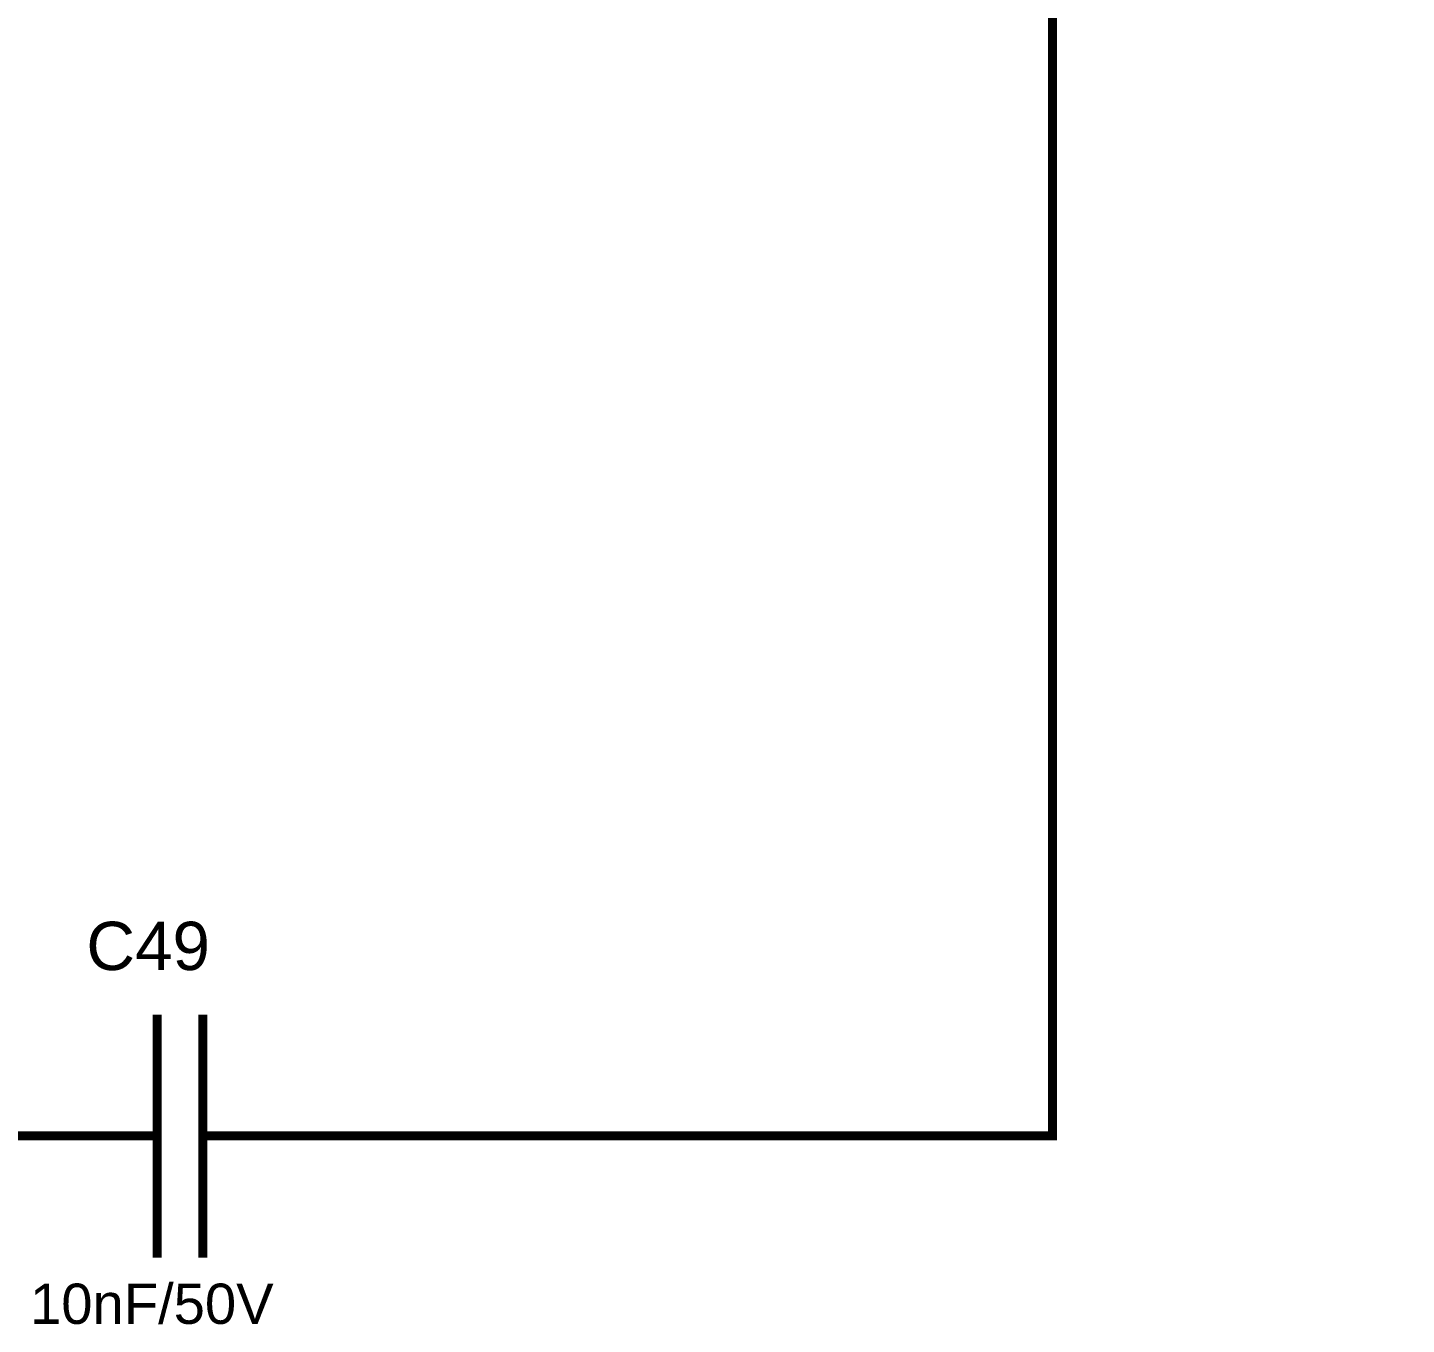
# Model space of a CAD drawing. Header units: millimetres. Extents: x -2024 to 917, y -725 to 13.
# Drawn here: x -1835.23 to -1789.81, y -325.37 to -282.65 of the extents above; entities that cross this region are included whole.
import ezdxf

# ---------------------------------------------------------------- set-up
doc = ezdxf.new("R2010")
doc.units = ezdxf.units.MM
doc.styles.get("Standard").update_dxf_attribs({"font": 'arial.ttf'})

msp = doc.modelspace()

# ---------------------------------------------------------------- linework, layer by layer
at = {"color": 7, "const_width": 0.3}
for points in [[(-1826.461, -319.162), (-1801.468, -319.162), (-1801.468, -234.165), (-1791.472, -234.165), (-1751.484, -234.165)], [(-1830.963, -315.171), (-1830.963, -323.169)], [(-1829.456, -315.171), (-1829.456, -323.169)], [(-1838.957, -319.162), (-1833.958, -319.162)], [(-1830.963, -319.162), (-1833.958, -319.162)], [(-1829.456, -319.162), (-1826.461, -319.162)]]:
    msp.add_lwpolyline(points, dxfattribs=at)

# ---------------------------------------------------------------- texts
at = {"color": 7}
for s, height, p in [('C49', 1.5897, (-1833.296, -313.698)), ('10nF/50V', 1.3247, (-1835.15, -325.355))]:
    msp.add_text(s, height=height, dxfattribs=at).set_placement(p)

doc.saveas('drawing.dxf')
